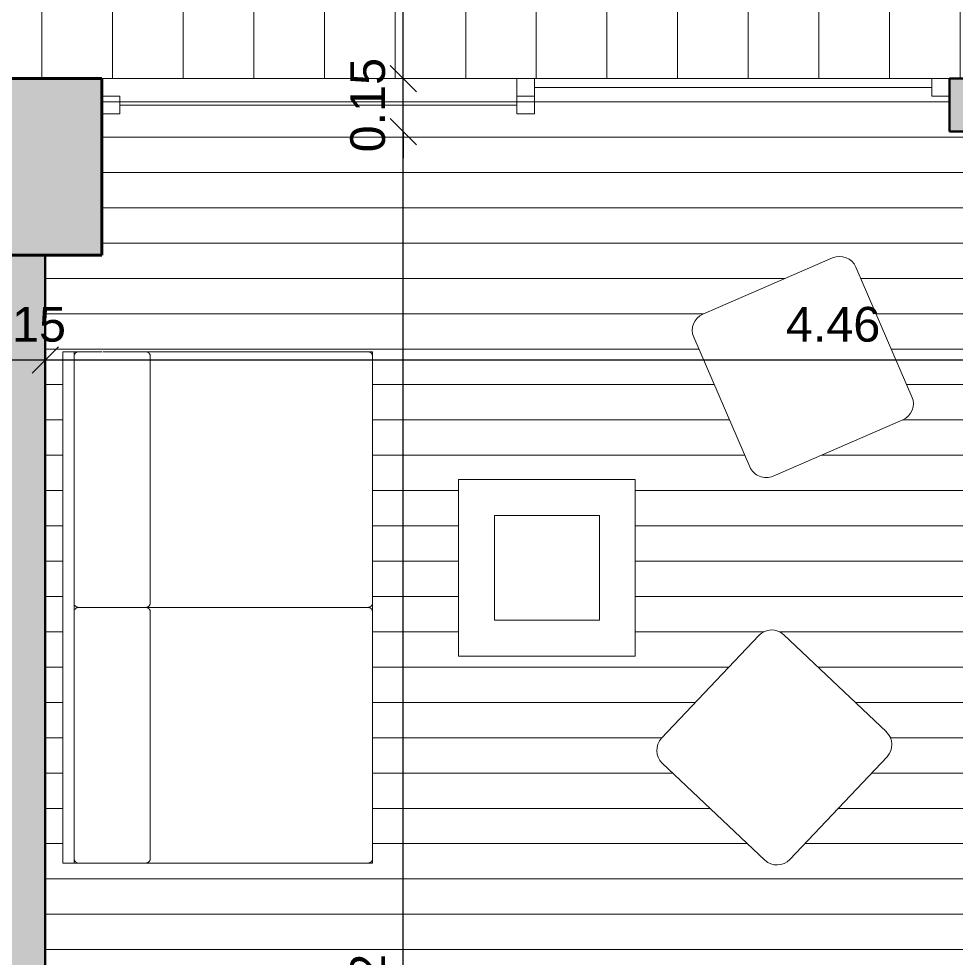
# Model space of a CAD drawing. Header units: metres. Extents: x 11 to 152, y 1 to 34.
# Drawn here: x 42.71 to 45.364, y 27.978 to 30.638 of the extents above; entities that cross this region are included whole.
import ezdxf

# ---------------------------------------------------------------- set-up
doc = ezdxf.new("R2010")
doc.units = ezdxf.units.M
for name, color, linetype, lineweight in [('A-ANNO-DIMS', 211, 'Continuous', 9), ('A-DETL-THIN', 151, 'Continuous', 9), ('A-FLOR', 192, 'Continuous', 9), ('A-FLOR-PATT', 8, 'Continuous', 9), ('A-GLAZ', 151, 'Continuous', 9), ('A-WALL-1', 113, 'Continuous', 50), ('A-WALL-PATT-1', 111, 'Continuous', 9), ('I-FURN', 30, 'Continuous', 9), ('S-COLS', 52, 'Continuous', 9), ('S-COLS-1', 52, 'Continuous', 100)]:
    doc.layers.add(name, color=color, linetype=linetype, lineweight=lineweight)
doc.styles.add('Arial_1', font='Arial.ttf', dxfattribs={"height": 0.098353})
doc.dimstyles.new('Cota_1_25', dxfattribs={"dimscale": 0.3048, "dimtxt": 0.1, "dimasz": 0.246063, "dimexe": 0, "dimexo": 0.0625, "dimgap": 0.164042, "dimtad": 1, "dimrnd": 0.01, "dimzin": 0, "dimdsep": 46, "dimtxsty": 'Arial_1', "dimblk1": 'OBLIQUE', "dimblk2": 'OBLIQUE', "dimsah": 1, "dimcen": 0.09, "dimazin": 0, "dimtfac": 1, "dimtdec": 4, "dimtix": 1, "dimtmove": 0, "dimatfit": 3, "dimfxl": 0, "dimfxlon": 1, "dimtvp": 1, "dimtolj": 1, "dimtzin": 0, "dimarcsym": 2})

# ---------------------------------------------------------------- blocks, each defined once
blk = doc.blocks.new('M_Concrete-Square-Column - 500 x 500mm-1435712-1 Piso')
at = {"layer": 'S-COLS'}
blk.add_hatch(color=256, dxfattribs=at).paths.add_polyline_path([(-0.25, 0.25), (-0.25, -0.25), (0.25, -0.25), (0.25, 0.25)], flags=0)
at = {"layer": 'S-COLS-1'}
for p, q in [((-0.25, 0.25), (0.25, 0.25)), ((-0.25, -0.25), (-0.25, 0.25)), ((0.25, 0.25), (0.25, -0.25)), ((0.25, -0.25), (-0.25, -0.25))]:
    blk.add_line(p, q, dxfattribs=at)
blk = doc.blocks.new('M_Sliding-2 Panel - 240x240-1732183-1 Piso')
at = {"layer": 'A-GLAZ'}
for p, q in [((-0.0254, -0.102), (0.0254, -0.102)), ((-0.0254, -0.152), (-0.0254, -0.102)), ((0.0254, -0.152), (0.0254, -0.102)), ((1.1492, -0.102), (1.2, -0.102)), ((1.1492, -0.152), (1.1492, -0.102)), ((1.2, -0.152), (1.2, -0.102)), ((0.0254, -0.127), (1.1492, -0.127)), ((-1.2, -0.152), (-1.15, -0.152)), ((-1.2, -0.202), (-1.2, -0.152)), ((-1.15, -0.202), (-1.15, -0.152)), ((-0.0254, -0.152), (0.0254, -0.152)), ((-0.0254, -0.152), (0.0254, -0.152)), ((-0.0254, -0.202), (-0.0254, -0.152)), ((0.0254, -0.202), (0.0254, -0.152)), ((1.1492, -0.152), (1.2, -0.152)), ((-1.15, -0.177), (-0.0254, -0.177)), ((-1.2, -0.202), (-1.15, -0.202)), ((-0.0254, -0.202), (0.0254, -0.202))]:
    blk.add_line(p, q, dxfattribs=at)
blk = doc.blocks.new('Table-Coffee - 24_ x 24_ x 24_-1217726-1 Piso')
at = {"layer": 'I-FURN'}
for p, q in [((0.2683, 0.3452), (-0.2317, 0.3452)), ((-0.2317, 0.3452), (-0.2317, -0.1548)), ((0.2683, -0.1548), (0.2683, 0.3452)), ((-0.1301, -0.0532), (-0.1301, 0.2436)), ((-0.1301, 0.2436), (0.1667, 0.2436)), ((0.1667, 0.2436), (0.1667, -0.0532)), ((0.1667, -0.0532), (-0.1301, -0.0532)), ((-0.2317, -0.1548), (0.2683, -0.1548))]:
    blk.add_line(p, q, dxfattribs=at)
blk = doc.blocks.new('Dune_Ferguson_Loveseat - Loveseat-V25-1 Piso')
at = {"layer": 'I-FURN'}
for p, q in [((-0.7239, 0.4191), (-0.7239, 0.4381)), ((-0.7112, 0.4381), (-0.7239, 0.4381)), ((-0.0127, 0.4381), (-0.7112, 0.4381)), ((0.0127, 0.4381), (-0.0127, 0.4381)), ((0.7112, 0.4381), (0.0127, 0.4381)), ((0.7239, 0.4381), (0.7112, 0.4381)), ((0.7239, 0.4381), (0.7239, 0.4227)), ((-0.7239, 0.4191), (-0.7239, -0.2039)), ((0, 0.4191), (0, 0.4254)), ((0, 0.4254), (0, 0.4203)), ((0, 0.4203), (0, 0.4191)), ((0, -0.2039), (0, 0.4191)), ((0, 0.4191), (0, -0.2039)), ((0, -0.2039), (0, 0.4191)), ((0.7239, 0.4227), (0.7239, 0.4191)), ((0.7239, -0.2039), (0.7239, 0.4191)), ((-0.7239, -0.2039), (-0.7239, -0.3184)), ((-0.0127, -0.191), (-0.7112, -0.191)), ((0, -0.3184), (0, -0.2039)), ((0, -0.2039), (0, -0.3184)), ((0, -0.3184), (0, -0.2039)), ((0.7112, -0.191), (0.0127, -0.191)), ((0.7239, -0.3184), (0.7239, -0.2039)), ((-0.7239, -0.3184), (-0.7239, -0.3243)), ((0, -0.3184), (0, -0.3306)), ((0, -0.3306), (0, -0.3184)), ((0, -0.3306), (0, -0.3184)), ((0, -0.3184), (0, -0.3306)), ((0, -0.3306), (0, -0.3184)), ((0.7239, -0.3306), (0.7239, -0.3184)), ((-0.7239, -0.3274), (-0.7239, -0.3306)), ((-0.7239, -0.3306), (-0.7239, -0.3874)), ((0, -0.3874), (0, -0.3306)), ((0, -0.3306), (0, -0.3874)), ((0, -0.3874), (0, -0.3306)), ((0.7239, -0.3874), (0.7239, -0.3306)), ((-0.7239, -0.4064), (-0.7239, -0.3874)), ((0, -0.3874), (0, -0.3937)), ((0, -0.3937), (0, -0.3874)), ((0, -0.3874), (0, -0.3937)), ((0, -0.3937), (0, -0.3874)), ((0.7239, -0.3874), (0.7239, -0.389)), ((0.7239, -0.3905), (0.7239, -0.4064)), ((-0.7239, -0.4381), (-0.7239, -0.4064)), ((0.7239, -0.4064), (-0.7239, -0.4064)), ((-0.7112, -0.4064), (-0.0127, -0.4064)), ((0.0127, -0.4064), (0.7112, -0.4064)), ((0.7239, -0.4064), (0.7239, -0.4381)), ((0.7239, -0.4381), (-0.7239, -0.4381))]:
    blk.add_line(p, q, dxfattribs=at)
at = {"layer": 'I-FURN', "flags": 128}
for points in [[(-0.7239, 0.4254), (-0.7239, 0.426), (-0.7239, 0.4265), (-0.7238, 0.427), (-0.7237, 0.4275), (-0.7236, 0.428), (-0.7235, 0.4285), (-0.7234, 0.429), (-0.7233, 0.4294), (-0.7231, 0.4299), (-0.7229, 0.4304), (-0.7227, 0.4309), (-0.7225, 0.4313), (-0.7222, 0.4318), (-0.722, 0.4322), (-0.7217, 0.4326), (-0.7214, 0.433), (-0.7211, 0.4334), (-0.7207, 0.4338), (-0.7204, 0.4342), (-0.72, 0.4346), (-0.7197, 0.4349), (-0.7193, 0.4352), (-0.7189, 0.4356), (-0.7185, 0.4359), (-0.7181, 0.4361), (-0.7176, 0.4364), (-0.7172, 0.4367), (-0.7167, 0.4369), (-0.7163, 0.4371), (-0.7158, 0.4373), (-0.7153, 0.4375), (-0.7148, 0.4376), (-0.7144, 0.4378), (-0.7139, 0.4379), (-0.7134, 0.438), (-0.7129, 0.438), (-0.7124, 0.4381), (-0.7118, 0.4381), (-0.7113, 0.4381), (-0.7112, 0.4381)], [(-0.0127, 0.4381), (-0.0122, 0.4381), (-0.0117, 0.4381), (-0.0112, 0.4381), (-0.0107, 0.438), (-0.0102, 0.4379), (-0.0097, 0.4378), (-0.0092, 0.4377), (-0.0087, 0.4375), (-0.0082, 0.4373), (-0.0078, 0.4371), (-0.0073, 0.4369), (-0.0068, 0.4367), (-0.0064, 0.4365), (-0.006, 0.4362), (-0.0055, 0.4359), (-0.0051, 0.4356), (-0.0047, 0.4353), (-0.0043, 0.435), (-0.004, 0.4347), (-0.0036, 0.4343), (-0.0032, 0.4339), (-0.0029, 0.4335), (-0.0026, 0.4331), (-0.0023, 0.4327), (-0.002, 0.4323), (-0.0017, 0.4319), (-0.0015, 0.4314), (-0.0013, 0.431), (-0.0011, 0.4305), (-0.0009, 0.4301), (-0.0007, 0.4296), (-0.0005, 0.4291), (-0.0004, 0.4286), (-0.0003, 0.4281), (-0.0002, 0.4276), (-0.0001, 0.4271), (-0.0001, 0.4266), (0, 0.4261), (0, 0.4256), (0, 0.4254)], [(0, 0.4254), (0, 0.426), (0, 0.4265), (0.0001, 0.427), (0.0002, 0.4275), (0.0003, 0.428), (0.0004, 0.4285), (0.0005, 0.429), (0.0006, 0.4294), (0.0008, 0.4299), (0.001, 0.4304), (0.0012, 0.4309), (0.0014, 0.4313), (0.0017, 0.4318), (0.0019, 0.4322), (0.0022, 0.4326), (0.0025, 0.433), (0.0028, 0.4334), (0.0032, 0.4338), (0.0035, 0.4342), (0.0039, 0.4346), (0.0042, 0.4349), (0.0046, 0.4352), (0.005, 0.4356), (0.0054, 0.4359), (0.0058, 0.4361), (0.0063, 0.4364), (0.0067, 0.4367), (0.0072, 0.4369), (0.0076, 0.4371), (0.0081, 0.4373), (0.0086, 0.4375), (0.0091, 0.4376), (0.0095, 0.4378), (0.01, 0.4379), (0.0105, 0.438), (0.011, 0.438), (0.0115, 0.4381), (0.0121, 0.4381), (0.0126, 0.4381), (0.0127, 0.4381)], [(0.7112, 0.4381), (0.7117, 0.4381), (0.7122, 0.4381), (0.7127, 0.4381), (0.7132, 0.438), (0.7137, 0.4379), (0.7142, 0.4378), (0.7147, 0.4377), (0.7152, 0.4375), (0.7157, 0.4373), (0.7161, 0.4371), (0.7166, 0.4369), (0.7171, 0.4367), (0.7175, 0.4365), (0.7179, 0.4362), (0.7184, 0.4359), (0.7188, 0.4356), (0.7192, 0.4353), (0.7196, 0.435), (0.7199, 0.4347), (0.7203, 0.4343), (0.7207, 0.4339), (0.721, 0.4335), (0.7213, 0.4331), (0.7216, 0.4327), (0.7219, 0.4323), (0.7222, 0.4319), (0.7224, 0.4314), (0.7226, 0.431), (0.7228, 0.4305), (0.723, 0.4301), (0.7232, 0.4296), (0.7234, 0.4291), (0.7235, 0.4286), (0.7236, 0.4281), (0.7237, 0.4276), (0.7238, 0.4271), (0.7238, 0.4266), (0.7239, 0.4261), (0.7239, 0.4256), (0.7239, 0.4254)], [(-0.7239, -0.2037), (-0.7239, -0.2032), (-0.7239, -0.2027), (-0.7238, -0.2022), (-0.7237, -0.2017), (-0.7236, -0.2012), (-0.7235, -0.2007), (-0.7234, -0.2002), (-0.7233, -0.1997), (-0.7231, -0.1992), (-0.7229, -0.1988), (-0.7227, -0.1983), (-0.7225, -0.1979), (-0.7222, -0.1974), (-0.722, -0.197), (-0.7217, -0.1965), (-0.7214, -0.1961), (-0.7211, -0.1957), (-0.7207, -0.1953), (-0.7204, -0.195), (-0.72, -0.1946), (-0.7197, -0.1943), (-0.7193, -0.1939), (-0.7189, -0.1936), (-0.7185, -0.1933), (-0.7181, -0.193), (-0.7176, -0.1928), (-0.7172, -0.1925), (-0.7167, -0.1923), (-0.7163, -0.1921), (-0.7158, -0.1919), (-0.7153, -0.1917), (-0.7148, -0.1916), (-0.7144, -0.1914), (-0.7139, -0.1913), (-0.7134, -0.1912), (-0.7129, -0.1911), (-0.7124, -0.1911), (-0.7118, -0.191), (-0.7113, -0.191), (-0.7112, -0.191)], [(-0.0127, -0.191), (-0.0122, -0.191), (-0.0117, -0.1911), (-0.0112, -0.1911), (-0.0107, -0.1912), (-0.0102, -0.1913), (-0.0097, -0.1914), (-0.0092, -0.1915), (-0.0087, -0.1917), (-0.0082, -0.1918), (-0.0078, -0.192), (-0.0073, -0.1922), (-0.0068, -0.1925), (-0.0064, -0.1927), (-0.006, -0.193), (-0.0055, -0.1932), (-0.0051, -0.1935), (-0.0047, -0.1938), (-0.0043, -0.1942), (-0.004, -0.1945), (-0.0036, -0.1949), (-0.0032, -0.1952), (-0.0029, -0.1956), (-0.0026, -0.196), (-0.0023, -0.1964), (-0.002, -0.1969), (-0.0017, -0.1973), (-0.0015, -0.1977), (-0.0013, -0.1982), (-0.0011, -0.1986), (-0.0009, -0.1991), (-0.0007, -0.1996), (-0.0005, -0.2001), (-0.0004, -0.2006), (-0.0003, -0.2011), (-0.0002, -0.2016), (-0.0001, -0.2021), (-0.0001, -0.2026), (0, -0.2031), (0, -0.2036), (0, -0.2037)], [(0, -0.2037), (0, -0.2032), (0, -0.2027), (0.0001, -0.2022), (0.0002, -0.2017), (0.0003, -0.2012), (0.0004, -0.2007), (0.0005, -0.2002), (0.0006, -0.1997), (0.0008, -0.1992), (0.001, -0.1988), (0.0012, -0.1983), (0.0014, -0.1979), (0.0017, -0.1974), (0.0019, -0.197), (0.0022, -0.1965), (0.0025, -0.1961), (0.0028, -0.1957), (0.0032, -0.1953), (0.0035, -0.195), (0.0039, -0.1946), (0.0042, -0.1943), (0.0046, -0.1939), (0.005, -0.1936), (0.0054, -0.1933), (0.0058, -0.193), (0.0063, -0.1928), (0.0067, -0.1925), (0.0072, -0.1923), (0.0076, -0.1921), (0.0081, -0.1919), (0.0086, -0.1917), (0.0091, -0.1916), (0.0095, -0.1914), (0.01, -0.1913), (0.0105, -0.1912), (0.011, -0.1911), (0.0115, -0.1911), (0.0121, -0.191), (0.0126, -0.191), (0.0127, -0.191)], [(0.7112, -0.191), (0.7117, -0.191), (0.7122, -0.1911), (0.7127, -0.1911), (0.7132, -0.1912), (0.7137, -0.1913), (0.7142, -0.1914), (0.7147, -0.1915), (0.7152, -0.1917), (0.7157, -0.1918), (0.7161, -0.192), (0.7166, -0.1922), (0.7171, -0.1925), (0.7175, -0.1927), (0.7179, -0.193), (0.7184, -0.1932), (0.7188, -0.1935), (0.7192, -0.1938), (0.7196, -0.1942), (0.7199, -0.1945), (0.7203, -0.1949), (0.7207, -0.1952), (0.721, -0.1956), (0.7213, -0.196), (0.7216, -0.1964), (0.7219, -0.1969), (0.7222, -0.1973), (0.7224, -0.1977), (0.7226, -0.1982), (0.7228, -0.1986), (0.723, -0.1991), (0.7232, -0.1996), (0.7234, -0.2001), (0.7235, -0.2006), (0.7236, -0.2011), (0.7237, -0.2016), (0.7238, -0.2021), (0.7238, -0.2026), (0.7239, -0.2031), (0.7239, -0.2036), (0.7239, -0.2037)], [(-0.7157, -0.4056), (-0.7161, -0.4054), (-0.7166, -0.4052), (-0.7171, -0.405), (-0.7175, -0.4047), (-0.7179, -0.4045), (-0.7184, -0.4042), (-0.7188, -0.4039), (-0.7192, -0.4036), (-0.7196, -0.4032), (-0.7199, -0.4029), (-0.7203, -0.4025), (-0.7207, -0.4022), (-0.721, -0.4018), (-0.7213, -0.4014), (-0.7216, -0.401), (-0.7219, -0.4006), (-0.7222, -0.4001), (-0.7224, -0.3997), (-0.7226, -0.3992), (-0.7228, -0.3988), (-0.723, -0.3983), (-0.7232, -0.3978), (-0.7234, -0.3973), (-0.7235, -0.3969), (-0.7236, -0.3964), (-0.7237, -0.3959), (-0.7238, -0.3954), (-0.7238, -0.3949), (-0.7239, -0.3943), (-0.7239, -0.3938), (-0.7239, -0.3937)], [(-0.7222, -0.4001), (-0.7224, -0.3997), (-0.7226, -0.3992), (-0.7228, -0.3988)], [(0, -0.3937), (0, -0.3942), (0, -0.3947), (-0.0001, -0.3952), (-0.0002, -0.3957), (-0.0003, -0.3962), (-0.0004, -0.3967), (-0.0005, -0.3972), (-0.0006, -0.3977), (-0.0008, -0.3982), (-0.001, -0.3986), (-0.0012, -0.3991), (-0.0014, -0.3996), (-0.0017, -0.4), (-0.0019, -0.4004), (-0.0022, -0.4009), (-0.0025, -0.4013), (-0.0028, -0.4017), (-0.0032, -0.4021), (-0.0035, -0.4024), (-0.0039, -0.4028), (-0.0042, -0.4032), (-0.0046, -0.4035), (-0.005, -0.4038), (-0.0054, -0.4041), (-0.0058, -0.4044)], [(0, -0.3937), (0, -0.3942), (0, -0.3947), (-0.0001, -0.3952), (-0.0002, -0.3957), (-0.0003, -0.3962), (-0.0004, -0.3967), (-0.0005, -0.3972), (-0.0006, -0.3977), (-0.0008, -0.3982), (-0.001, -0.3986), (-0.0012, -0.3991), (-0.0014, -0.3996), (-0.0017, -0.4), (-0.0019, -0.4004), (-0.0022, -0.4009), (-0.0025, -0.4013), (-0.0028, -0.4017), (-0.0032, -0.4021), (-0.0035, -0.4024), (-0.0039, -0.4028), (-0.0042, -0.4032), (-0.0046, -0.4035), (-0.005, -0.4038), (-0.0054, -0.4041), (-0.0058, -0.4044)], [(0.006, -0.4045), (0.0055, -0.4042), (0.0051, -0.4039), (0.0047, -0.4036), (0.0043, -0.4032), (0.004, -0.4029), (0.0036, -0.4025), (0.0032, -0.4022), (0.0029, -0.4018), (0.0026, -0.4014), (0.0023, -0.401), (0.002, -0.4006), (0.0017, -0.4001), (0.0015, -0.3997), (0.0013, -0.3992), (0.0011, -0.3988), (0.0009, -0.3983), (0.0007, -0.3978), (0.0005, -0.3973), (0.0004, -0.3969), (0.0003, -0.3964), (0.0002, -0.3959), (0.0001, -0.3954), (0.0001, -0.3949), (0, -0.3943), (0, -0.3938), (0, -0.3937)], [(0.006, -0.4045), (0.0055, -0.4042), (0.0051, -0.4039), (0.0047, -0.4036), (0.0043, -0.4032), (0.004, -0.4029), (0.0036, -0.4025), (0.0032, -0.4022), (0.0029, -0.4018), (0.0026, -0.4014), (0.0023, -0.401), (0.002, -0.4006), (0.0017, -0.4001), (0.0015, -0.3997), (0.0013, -0.3992), (0.0011, -0.3988), (0.0009, -0.3983), (0.0007, -0.3978), (0.0005, -0.3973), (0.0004, -0.3969), (0.0003, -0.3964), (0.0002, -0.3959), (0.0001, -0.3954), (0.0001, -0.3949), (0, -0.3943), (0, -0.3938), (0, -0.3937)], [(0.7229, -0.3986), (0.7227, -0.3991), (0.7225, -0.3996)], [(0.7229, -0.3986), (0.7227, -0.3991), (0.7225, -0.3996)], [(-0.7157, -0.4056), (-0.7161, -0.4054), (-0.7166, -0.4052), (-0.7171, -0.405), (-0.7175, -0.4047), (-0.7179, -0.4045), (-0.7184, -0.4042), (-0.7188, -0.4039), (-0.7192, -0.4036), (-0.7196, -0.4032), (-0.7199, -0.4029), (-0.7203, -0.4025), (-0.7207, -0.4022), (-0.721, -0.4018), (-0.7213, -0.4014)], [(-0.7112, -0.4064), (-0.7117, -0.4064), (-0.7122, -0.4064), (-0.7127, -0.4063), (-0.7132, -0.4062), (-0.7137, -0.4061), (-0.7142, -0.406)], [(-0.7112, -0.4064), (-0.7117, -0.4064), (-0.7122, -0.4064), (-0.7127, -0.4063), (-0.7132, -0.4062), (-0.7137, -0.4061), (-0.7142, -0.406)], [(-0.0095, -0.406), (-0.01, -0.4061), (-0.0105, -0.4062), (-0.011, -0.4063), (-0.0115, -0.4063), (-0.0121, -0.4064), (-0.0126, -0.4064)], [(-0.0095, -0.406), (-0.01, -0.4061), (-0.0105, -0.4062), (-0.011, -0.4063), (-0.0115, -0.4063), (-0.0121, -0.4064), (-0.0126, -0.4064)], [(0.0127, -0.4064), (0.0122, -0.4064), (0.0117, -0.4064), (0.0112, -0.4063), (0.0107, -0.4062), (0.0102, -0.4061), (0.0097, -0.406)], [(0.0127, -0.4064), (0.0122, -0.4064), (0.0117, -0.4064), (0.0112, -0.4063), (0.0107, -0.4062), (0.0102, -0.4061), (0.0097, -0.406)], [(0.7172, -0.4049), (0.7167, -0.4051), (0.7163, -0.4053), (0.7158, -0.4055), (0.7153, -0.4057), (0.7148, -0.4059), (0.7144, -0.406), (0.7139, -0.4061), (0.7134, -0.4062), (0.7129, -0.4063), (0.7124, -0.4063), (0.7118, -0.4064), (0.7113, -0.4064)], [(0.7172, -0.4049), (0.7167, -0.4051), (0.7163, -0.4053), (0.7158, -0.4055), (0.7153, -0.4057), (0.7148, -0.4059), (0.7144, -0.406), (0.7139, -0.4061), (0.7134, -0.4062), (0.7129, -0.4063), (0.7124, -0.4063), (0.7118, -0.4064), (0.7113, -0.4064)], [(0.7211, -0.4017), (0.7207, -0.4021), (0.7204, -0.4024), (0.72, -0.4028), (0.7197, -0.4032), (0.7193, -0.4035), (0.7189, -0.4038), (0.7185, -0.4041), (0.7181, -0.4044)], [(0.7211, -0.4017), (0.7207, -0.4021), (0.7204, -0.4024), (0.72, -0.4028), (0.7197, -0.4032), (0.7193, -0.4035), (0.7189, -0.4038), (0.7185, -0.4041), (0.7181, -0.4044)]]:
    blk.add_lwpolyline(points, dxfattribs=at)
blk = doc.blocks.new('_Oblique')
at = {"color": 0, "linetype": 'ByBlock', "lineweight": -2}
blk.add_line((-0.5, -0.5), (0.5, 0.5), dxfattribs=at)
blk = doc.blocks.new('DIMBLOCK74-1 Piso')
at = {"layer": 'A-ANNO-DIMS', "color": 0, "lineweight": -2, "transparency": 16777216}
blk.add_line((43.7985, 25.395), (43.7985, 30.3181), dxfattribs=at)
at = {"layer": 'Defpoints', "color": 0, "transparency": 16777216}
for p in [(43.7985, 30.3181), (43.7985, 30.3181), (43.7985, 25.395)]:
    blk.add_point(p, dxfattribs=at)
at = {"layer": 'A-ANNO-DIMS', "color": 0, "lineweight": -2, "transparency": 16777216, "xscale": 0.075, "yscale": 0.075, "zscale": 0.075}
for p, rotation in [((43.7985, 30.3181), 90), ((43.7985, 25.395), 270)]:
    blk.add_blockref('_Oblique', p, dxfattribs=dict(at, rotation=rotation))
at = {"layer": 'A-ANNO-DIMS', "color": 0, "transparency": 16777216, "insert": (43.6983, 27.8566), "char_height": 0.09835, "attachment_point": 5, "rotation": 90, "style": 'Arial_1'}
blk.add_mtext('\\A1;4.92', dxfattribs=at)
blk = doc.blocks.new('DIMBLOCK75-1 Piso')
at = {"layer": 'A-ANNO-DIMS', "color": 0, "lineweight": -2, "transparency": 16777216}
for p, q in [((43.7985, 30.4681), (43.7985, 30.5431)), ((43.7985, 30.3181), (43.7985, 30.4681)), ((43.7985, 30.3181), (43.7985, 30.2431))]:
    blk.add_line(p, q, dxfattribs=at)
at = {"layer": 'Defpoints', "color": 0, "transparency": 16777216}
for p in [(43.7985, 30.4681), (43.7985, 30.4681), (43.7985, 30.3181)]:
    blk.add_point(p, dxfattribs=at)
at = {"layer": 'A-ANNO-DIMS', "color": 0, "lineweight": -2, "transparency": 16777216, "xscale": 0.075, "yscale": 0.075, "zscale": 0.075}
for p, rotation in [((43.7985, 30.4681), 270), ((43.7985, 30.3181), 90)]:
    blk.add_blockref('_Oblique', p, dxfattribs=dict(at, rotation=rotation))
at = {"layer": 'A-ANNO-DIMS', "color": 0, "transparency": 16777216, "insert": (43.6983, 30.3931), "char_height": 0.09835, "attachment_point": 5, "rotation": 90, "style": 'Arial_1'}
blk.add_mtext('\\A1;0.15', dxfattribs=at)
blk = doc.blocks.new('DIMBLOCK76-1 Piso')
at = {"layer": 'A-ANNO-DIMS', "color": 0, "lineweight": -2, "transparency": 16777216}
blk.add_line((43.7985, 30.4681), (43.7985, 31.6682), dxfattribs=at)
at = {"layer": 'Defpoints', "color": 0, "transparency": 16777216}
for p in [(43.7985, 31.6682), (43.7985, 31.6682), (43.7985, 30.4681)]:
    blk.add_point(p, dxfattribs=at)
at = {"layer": 'A-ANNO-DIMS', "color": 0, "lineweight": -2, "transparency": 16777216, "xscale": 0.075, "yscale": 0.075, "zscale": 0.075}
for p, rotation in [((43.7985, 31.6682), 90), ((43.7985, 30.4681), 270)]:
    blk.add_blockref('_Oblique', p, dxfattribs=dict(at, rotation=rotation))
at = {"layer": 'A-ANNO-DIMS', "color": 0, "transparency": 16777216, "insert": (43.6983, 31.0682), "char_height": 0.09835, "attachment_point": 5, "rotation": 90, "style": 'Arial_1'}
blk.add_mtext('\\A1;1.20', dxfattribs=at)
blk = doc.blocks.new('DIMBLOCK154-1 Piso')
at = {"layer": 'A-ANNO-DIMS', "color": 0, "lineweight": -2, "transparency": 16777216}
for p, q in [((42.6351, 29.6717), (42.5601, 29.6717)), ((42.6351, 29.6717), (42.7851, 29.6717)), ((42.7851, 29.6717), (42.8601, 29.6717))]:
    blk.add_line(p, q, dxfattribs=at)
at = {"layer": 'Defpoints', "color": 0, "transparency": 16777216}
for p in [(42.6351, 29.6717), (42.7851, 29.6717), (42.7851, 29.6717)]:
    blk.add_point(p, dxfattribs=at)
at = {"layer": 'A-ANNO-DIMS', "color": 0, "lineweight": -2, "transparency": 16777216, "xscale": 0.075, "yscale": 0.075, "zscale": 0.075}
blk.add_blockref('_Oblique', (42.6351, 29.6717), dxfattribs=at)
at = {"layer": 'A-ANNO-DIMS', "color": 0, "lineweight": -2, "transparency": 16777216, "xscale": 0.075, "yscale": 0.075, "zscale": 0.075, "rotation": 180}
blk.add_blockref('_Oblique', (42.7851, 29.6717), dxfattribs=at)
at = {"layer": 'A-ANNO-DIMS', "color": 0, "transparency": 16777216, "insert": (42.7101, 29.7719), "char_height": 0.09835, "attachment_point": 5, "style": 'Arial_1'}
blk.add_mtext('\\A1;0.15', dxfattribs=at)
blk = doc.blocks.new('DIMBLOCK155-1 Piso')
at = {"layer": 'A-ANNO-DIMS', "color": 0, "lineweight": -2, "transparency": 16777216}
blk.add_line((42.7851, 29.6717), (47.2451, 29.6717), dxfattribs=at)
at = {"layer": 'Defpoints', "color": 0, "transparency": 16777216}
for p in [(42.7851, 29.6717), (47.2451, 29.6717), (47.2451, 29.6717)]:
    blk.add_point(p, dxfattribs=at)
at = {"layer": 'A-ANNO-DIMS', "color": 0, "lineweight": -2, "transparency": 16777216, "xscale": 0.075, "yscale": 0.075, "zscale": 0.075, "rotation": 180}
blk.add_blockref('_Oblique', (42.7851, 29.6717), dxfattribs=at)
at = {"layer": 'A-ANNO-DIMS', "color": 0, "lineweight": -2, "transparency": 16777216, "xscale": 0.075, "yscale": 0.075, "zscale": 0.075}
blk.add_blockref('_Oblique', (47.2451, 29.6717), dxfattribs=at)
at = {"layer": 'A-ANNO-DIMS', "color": 0, "transparency": 16777216, "insert": (45.0151, 29.7719), "char_height": 0.09835, "attachment_point": 5, "style": 'Arial_1'}
blk.add_mtext('\\A1;4.46', dxfattribs=at)

msp = doc.modelspace()

# ---------------------------------------------------------------- hatches: boundary and pattern name
at = {"layer": 'A-FLOR-PATT'}
h = msp.add_hatch(dxfattribs=at)
h.set_pattern_fill('FP_29', color=256, style=0, pattern_type=2)
h.set_pattern_definition([(0, (-0.025, 16.068), (0, 0.2), []), (90, (-0.025, 16.068), (-0.2, 1e-17), [])])
h.paths.add_polyline_path([(52.2456, 25.12), (52.2456, 31.5182), (35.2801, 31.5182), (35.2801, 30.5181), (35.4251, 30.5181), (35.4251, 30.4682), (50.2451, 30.4681), (50.2451, 25.12), (52.2371, 25.12)], flags=0)
h.paths.add_polyline_path([(35.2251, 30.5181), (35.2301, 30.5181), (35.2301, 31.5182), (35.2251, 31.5182), (35.2251, 31.1776)], flags=0)
h = msp.add_hatch(dxfattribs=at)
h.set_pattern_fill('FP_21', color=256, style=0, pattern_type=2)
h.set_pattern_definition([(180, (18.21, 10.902), (-1e-17, -0.1), [])])
h.paths.add_polyline_path([(48.7452, 24.77), (48.7452, 24.77), (48.2428, 24.77)], flags=0)
h.paths.add_polyline_path([(48.7452, 25.0652), (48.7452, 25.3603), (48.7452, 25.3603)], flags=0)
h.paths.add_polyline_path([(47.9726, 25.3602), (48.7452, 25.3603), (48.7452, 27.2003), (50.0951, 27.2003), (50.0951, 29.9681), (49.7451, 29.9681), (49.7451, 30.4682), (47.3951, 30.4681), (47.3951, 28.062), (47.3451, 28.062), (47.3451, 28.047), (47.3101, 28.047), (47.3101, 28.062), (47.2451, 28.062), (47.2451, 30.3181), (45.345, 30.3181), (45.345, 30.4682), (42.945, 30.4681), (42.945, 29.9681), (42.7851, 29.9681), (42.7851, 27.202), (44.2178, 27.202), (44.2187, 27.4891), (44.2212, 27.4952), (44.2252, 27.5005), (44.2305, 27.5045), (44.2366, 27.5071), (44.2432, 27.5079), (44.6308, 27.5071), (44.6369, 27.5045), (44.6422, 27.5005), (44.6462, 27.4952), (44.6487, 27.4891), (44.6496, 27.4825), (44.6496, 27.202), (44.8177, 27.202), (44.8186, 27.4776), (44.8211, 27.4837), (44.8251, 27.489), (44.8304, 27.493), (44.8365, 27.4955), (44.8431, 27.4964), (45.2307, 27.4955), (45.2368, 27.493), (45.242, 27.489), (45.2461, 27.4837), (45.2486, 27.4776), (45.2495, 27.471), (45.2495, 27.202), (47.2451, 27.202), (47.2451, 27.242), (47.3101, 27.242), (47.3101, 27.257), (47.3451, 27.257), (47.3451, 27.242), (47.3951, 27.242), (47.3951, 27.202), (47.9726, 27.202), (47.9726, 25.3603)], flags=0)
h.paths.add_polyline_path([(45.2096, 27.5075), (44.8287, 27.5079), (44.824, 27.5092), (44.8194, 27.5138), (44.8177, 27.5202), (44.8177, 27.5448), (44.8194, 27.5511), (44.824, 27.5558), (44.8304, 27.5575), (45.2368, 27.5575), (45.2431, 27.5558), (45.2458, 27.5538), (45.2491, 27.5481), (45.2495, 27.5448), (45.2495, 27.5202), (45.2478, 27.5138), (45.2431, 27.5092), (45.2368, 27.5075), (45.213, 27.5075)], flags=0)
h.paths.add_polyline_path([(44.2432, 27.519), (44.2305, 27.519), (44.2241, 27.5207), (44.2195, 27.5254), (44.2178, 27.5317), (44.2178, 27.5563), (44.2195, 27.5627), (44.2241, 27.5673), (44.2305, 27.569), (44.6369, 27.569), (44.6432, 27.5673), (44.6463, 27.5645), (44.6494, 27.5575), (44.6496, 27.5563), (44.6496, 27.5317), (44.6479, 27.5254), (44.6432, 27.5207), (44.6369, 27.519), (44.2543, 27.519)], flags=0)
h.paths.add_polyline_path([(45.2371, 27.5595), (45.2295, 27.5615), (45.2264, 27.5639), (45.2225, 27.5707), (45.2225, 27.5785), (45.2241, 27.5822), (45.2295, 27.5876), (45.2371, 27.5897), (45.241, 27.5891), (45.2495, 27.5829), (45.2501, 27.5821), (45.2521, 27.5746), (45.2495, 27.5664), (45.2446, 27.5615), (45.2381, 27.5596)], flags=0)
h.paths.add_polyline_path([(44.8304, 27.56), (44.826, 27.56), (44.8223, 27.5615), (44.8168, 27.567), (44.8148, 27.5746), (44.8168, 27.5821), (44.8223, 27.5876), (44.8299, 27.5897), (44.8338, 27.5891), (44.8405, 27.5852), (44.8429, 27.5821), (44.8449, 27.5746), (44.8429, 27.5681), (44.8405, 27.5639), (44.8338, 27.56), (44.8329, 27.56)], flags=0)
h.paths.add_polyline_path([(44.6372, 27.571), (44.6296, 27.5731), (44.6265, 27.5755), (44.6226, 27.5822), (44.6226, 27.59), (44.6242, 27.5937), (44.6296, 27.5992), (44.6372, 27.6012), (44.6411, 27.6007), (44.6496, 27.5945), (44.6502, 27.5937), (44.6522, 27.5861), (44.6496, 27.578), (44.6447, 27.5731), (44.6382, 27.5712)], flags=0)
h.paths.add_polyline_path([(44.233, 27.5716), (44.2261, 27.5716), (44.2224, 27.5731), (44.2169, 27.5786), (44.2149, 27.5861), (44.2178, 27.5945), (44.2224, 27.5992), (44.23, 27.6012), (44.2339, 27.6007), (44.2406, 27.5968), (44.2432, 27.593), (44.245, 27.5861), (44.2432, 27.5799), (44.2406, 27.5755), (44.2339, 27.5716)], flags=0)
h.paths.add_polyline_path([(50.0009, 27.9455), (48.1507, 27.9455), (48.1507, 29.3455), (50.0507, 29.3455), (50.0507, 27.9455), (50.0253, 27.9455)], flags=0)
h.paths.add_polyline_path([(45.9229, 28.1482), (45.9053, 28.1633), (45.9136, 28.1813), (45.8798, 28.168), (45.629, 28.3695), (45.6347, 28.4053), (45.6183, 28.3928), (45.6004, 28.4072), (45.6506, 28.4713), (45.6472, 28.5022), (45.8364, 28.7377), (45.6517, 28.886), (45.7943, 29.0635), (45.5426, 29.2657), (45.5391, 29.298), (45.4764, 29.3484), (45.4908, 29.3663), (45.5095, 29.3577), (45.4962, 29.3914), (45.6977, 29.6422), (45.7335, 29.6365), (45.7211, 29.653), (45.7355, 29.6709), (45.7996, 29.6207), (45.8305, 29.624), (46.0822, 29.4218), (46.2248, 29.5993), (46.4094, 29.451), (46.5986, 29.6864), (46.6309, 29.69), (46.6812, 29.7527), (46.6992, 29.7383), (46.6905, 29.7196), (46.7243, 29.7328), (46.9751, 29.5313), (46.9694, 29.4955), (46.9858, 29.508), (47.0037, 29.4936), (46.9535, 29.4295), (46.9569, 29.3986), (46.7677, 29.1631), (46.9381, 29.0263), (46.7955, 28.8488), (47.0615, 28.6351), (47.065, 28.6028), (47.1277, 28.5524), (47.1126, 28.5349), (47.0946, 28.5431), (47.1079, 28.5094), (46.9064, 28.2586), (46.8706, 28.2643), (46.883, 28.2479), (46.8686, 28.2299), (46.8046, 28.2802), (46.7736, 28.2768), (46.5077, 28.4905), (46.3651, 28.313), (46.1947, 28.4498), (46.0056, 28.2144), (45.9732, 28.2109), (45.9344, 28.1625)], flags=0)
h.paths.add_polyline_path([(44.858, 28.2417), (44.8431, 28.2438), (44.8309, 28.2491), (44.8202, 28.2573), (44.5297, 28.5327), (44.5235, 28.5404), (44.5181, 28.5524), (44.5161, 28.5652), (44.5174, 28.5782), (44.5235, 28.5923), (44.5317, 28.6031), (44.8071, 28.8935), (44.8179, 28.9012), (44.8267, 28.9051), (44.8396, 28.9072), (44.8526, 28.9058), (44.8648, 28.9012), (44.8774, 28.8915), (45.1678, 28.6162), (45.1741, 28.6084), (45.1794, 28.5965), (45.1815, 28.5836), (45.1802, 28.5707), (45.1755, 28.5585), (45.1659, 28.5458), (44.8905, 28.2554), (44.8797, 28.2477), (44.8709, 28.2438)], flags=0)
h.paths.add_polyline_path([(43.696, 28.2471), (42.8352, 28.2471), (42.8352, 29.6949), (43.7115, 29.6949), (43.7115, 28.2471)], flags=0)
h.paths.add_polyline_path([(44.4552, 28.8332), (43.9552, 28.8332), (43.9552, 29.3332), (44.4552, 29.3332)], flags=0)
h.paths.add_polyline_path([(44.8197, 29.339), (44.806, 29.3428), (44.7957, 29.3486), (44.7863, 29.3576), (44.7796, 29.3688), (44.6201, 29.7381), (44.6171, 29.7485), (44.6171, 29.7624), (44.6207, 29.7753), (44.6265, 29.7856), (44.6355, 29.795), (44.6467, 29.8017), (45.016, 29.9611), (45.0264, 29.9641), (45.0403, 29.9641), (45.0532, 29.9605), (45.0635, 29.9548), (45.0729, 29.9457), (45.0796, 29.9345), (45.2391, 29.5653), (45.242, 29.5549), (45.2422, 29.5418), (45.2385, 29.5281), (45.2327, 29.5177), (45.2236, 29.5084), (45.2124, 29.5017), (44.8453, 29.3428), (44.8328, 29.3392)], flags=0)
at = {"layer": 'A-WALL-PATT-1'}
h = msp.add_hatch(color=256, dxfattribs=at)
h.paths.add_polyline_path([(47.2451, 30.3181), (47.3951, 30.3181), (47.3951, 30.4681), (45.345, 30.4681), (45.345, 30.3181), (47.1329, 30.3181)], flags=0)
h.paths.add_polyline_path([(40.045, 30.3181), (40.045, 30.4681), (38.0251, 30.4681), (38.0251, 30.3181), (38.2541, 30.3181)], flags=0)
msp.add_hatch(color=256, dxfattribs=at).paths.add_polyline_path([(42.7851, 25.12), (42.7851, 29.9681), (42.6351, 29.9681), (42.6351, 25.12), (42.6935, 25.12)], flags=0)

# ---------------------------------------------------------------- linework, layer by layer
at = {"layer": 'A-DETL-THIN'}
for p, q in [((45.0139, 29.9605), (44.6467, 29.8017)), ((45.2385, 29.5674), (45.0796, 29.9345)), ((44.6207, 29.7359), (44.7796, 29.3688)), ((44.8453, 29.3428), (45.2124, 29.5017)), ((44.8047, 28.8915), (44.5297, 28.601)), ((45.1659, 28.6186), (44.8753, 28.8935)), ((44.8929, 28.2573), (45.1678, 28.5479)), ((44.5317, 28.5303), (44.8222, 28.2554))]:
    msp.add_line(p, q, dxfattribs=at)
for centre, start, end in [((45.0337, 29.9147), 23.3999, 113.3999), ((44.6666, 29.7558), 113.3999, 203.3999), ((45.1926, 29.5476), 293.3999, 23.3999), ((44.8255, 29.3887), 203.3999, 293.3999), ((44.841, 28.8572), 46.5835, 136.5835), ((44.5661, 28.5666), 136.5835, 226.5835), ((45.1315, 28.5823), 316.5835, 46.5835), ((44.8566, 28.2917), 226.5835, 316.5835)]:
    msp.add_arc(centre, 0.05, start, end, dxfattribs=at)
at = {"layer": 'A-FLOR'}
msp.add_line((45.345, 30.4682), (42.945, 30.4682), dxfattribs=at)
at = {"layer": 'A-WALL-1'}
for p, q in [((47.3951, 30.4681), (45.345, 30.4681)), ((45.345, 30.4681), (45.345, 30.3181)), ((45.345, 30.3181), (47.2451, 30.3181)), ((42.7851, 25.12), (42.7851, 29.9681))]:
    msp.add_line(p, q, dxfattribs=at)

# ---------------------------------------------------------------- block references
at = {"layer": 'A-GLAZ', "rotation": 180}
msp.add_blockref('M_Sliding-2 Panel - 240x240-1732183-1 Piso', (44.145, 30.2661), dxfattribs=at)
at = {"layer": 'I-FURN'}
for name, p, rotation in [('Dune_Ferguson_Loveseat - Loveseat-V25-1 Piso', (43.2733, 28.971), 269.9999999999994), ('Table-Coffee - 24_ x 24_ x 24_-1217726-1 Piso', (44.11, 29.1015), 270.0000000000001)]:
    msp.add_blockref(name, p, dxfattribs=dict(at, rotation=rotation))
at = {"layer": 'S-COLS', "rotation": 180}
msp.add_blockref('M_Concrete-Square-Column - 500 x 500mm-1435712-1 Piso', (42.695, 30.2181), dxfattribs=at)

# ---------------------------------------------------------------- dimensions: what is measured, and where the dimension line sits
at = {"layer": 'A-ANNO-DIMS'}
for base, p1, p2, override, picture, middle in [((43.7985, 31.6682), (43.7985, 30.4681), (43.7985, 31.6682), {"dimpost": '<>', "dimfxl": 1.200024}, 'DIMBLOCK76-1 Piso', (43.6983, 31.0682)), ((43.7985, 30.4681), (43.7985, 30.3181), (43.7985, 30.4681), {"dimpost": '<>', "dimfxl": 0.15}, 'DIMBLOCK75-1 Piso', (43.6983, 30.3931)), ((43.7985, 30.3181), (43.7985, 25.395), (43.7985, 30.3181), {"dimpost": '<>', "dimfxl": 4.92317}, 'DIMBLOCK74-1 Piso', (43.6983, 27.8566))]:
    dim = msp.add_linear_dim(base=base, p1=p1, p2=p2, angle=90, dimstyle='Cota_1_25', override=override, dxfattribs=at)
    dim.commit()
    dim.dimension.update_dxf_attribs({"geometry": picture, "text_midpoint": middle})
for base, p1, p2, override, picture, middle in [((42.7851, 29.6717), (42.6351, 29.6717), (42.7851, 29.6717), {"dimpost": '<>', "dimfxl": 0.15}, 'DIMBLOCK154-1 Piso', (42.7101, 29.7719)), ((47.2451, 29.6717), (42.7851, 29.6717), (47.2451, 29.6717), {"dimpost": '<>', "dimfxl": 4.46}, 'DIMBLOCK155-1 Piso', (45.0151, 29.7719))]:
    dim = msp.add_linear_dim(base=base, p1=p1, p2=p2, dimstyle='Cota_1_25', override=override, dxfattribs=at)
    dim.commit()
    dim.dimension.update_dxf_attribs({"geometry": picture, "text_midpoint": middle})

doc.saveas('drawing.dxf')
